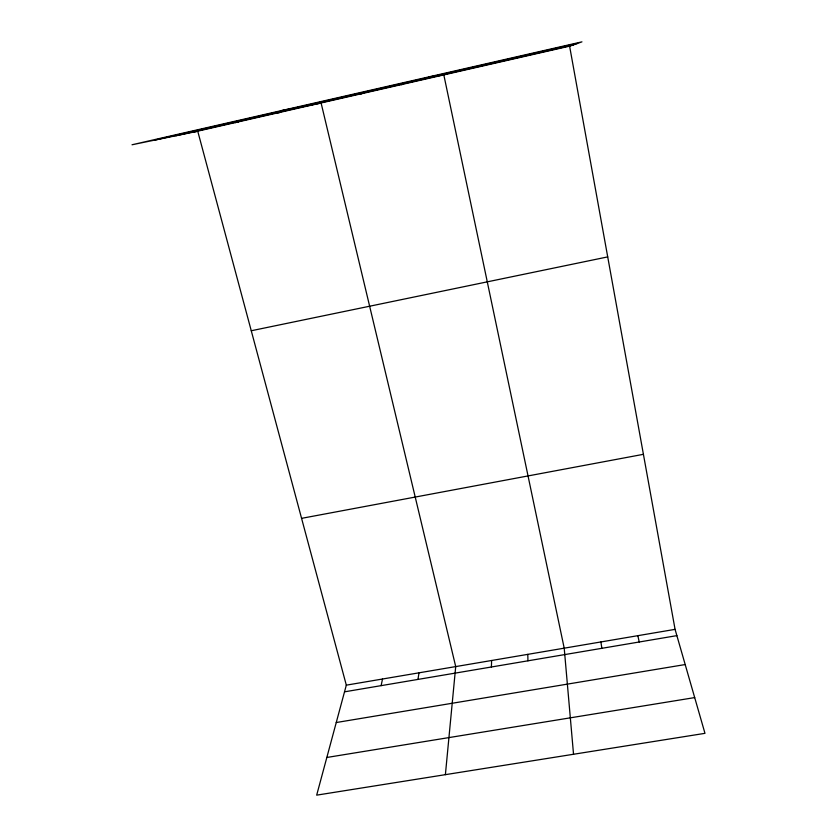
<?xml version="1.0" encoding="UTF-8"?>
<svg xmlns="http://www.w3.org/2000/svg" width="837" height="837" viewBox="0 0 837 837"><rect width="100%" height="100%" fill="white"/><g stroke="black" fill="none" stroke-linecap="round" stroke-linejoin="round"><path stroke-width="1.26" d="M491.392 666.995L491.622 660.498M445.389 774.664L455.715 666.597L321.115 103.056L280.479 110.808M417.966 679.414L418.992 672.833M381.107 685.639L382.519 679.016M346.319 685.158L316.679 795.15L704.974 733.338L675.072 629.361L569.62 46.244L581.945 41.85L132.026 144.77L197.752 131.252L346.319 685.158L675.072 629.361M154.918 140.061L577.624 43.388M175.801 135.772L573.711 44.779M193.87 132.058L570.342 45.983M251.267 330.751L607.714 256.896M235.134 122.62L238.535 121.93M276.744 113.11L279.652 112.535M301.582 518.344L643.412 454.324M359.784 94.121L361.689 93.775M344.53 691.833L676.871 635.628M336.254 722.53L685.189 664.547M401.205 84.652L402.597 84.432M326.828 757.475L694.689 697.587M428.952 76.847L443.84 74.995L564.211 648.183L573.533 754.263M637.846 635.681L639.238 642M600.903 641.958L601.866 648.319M527.791 654.367L527.948 660.811"/></g></svg>
